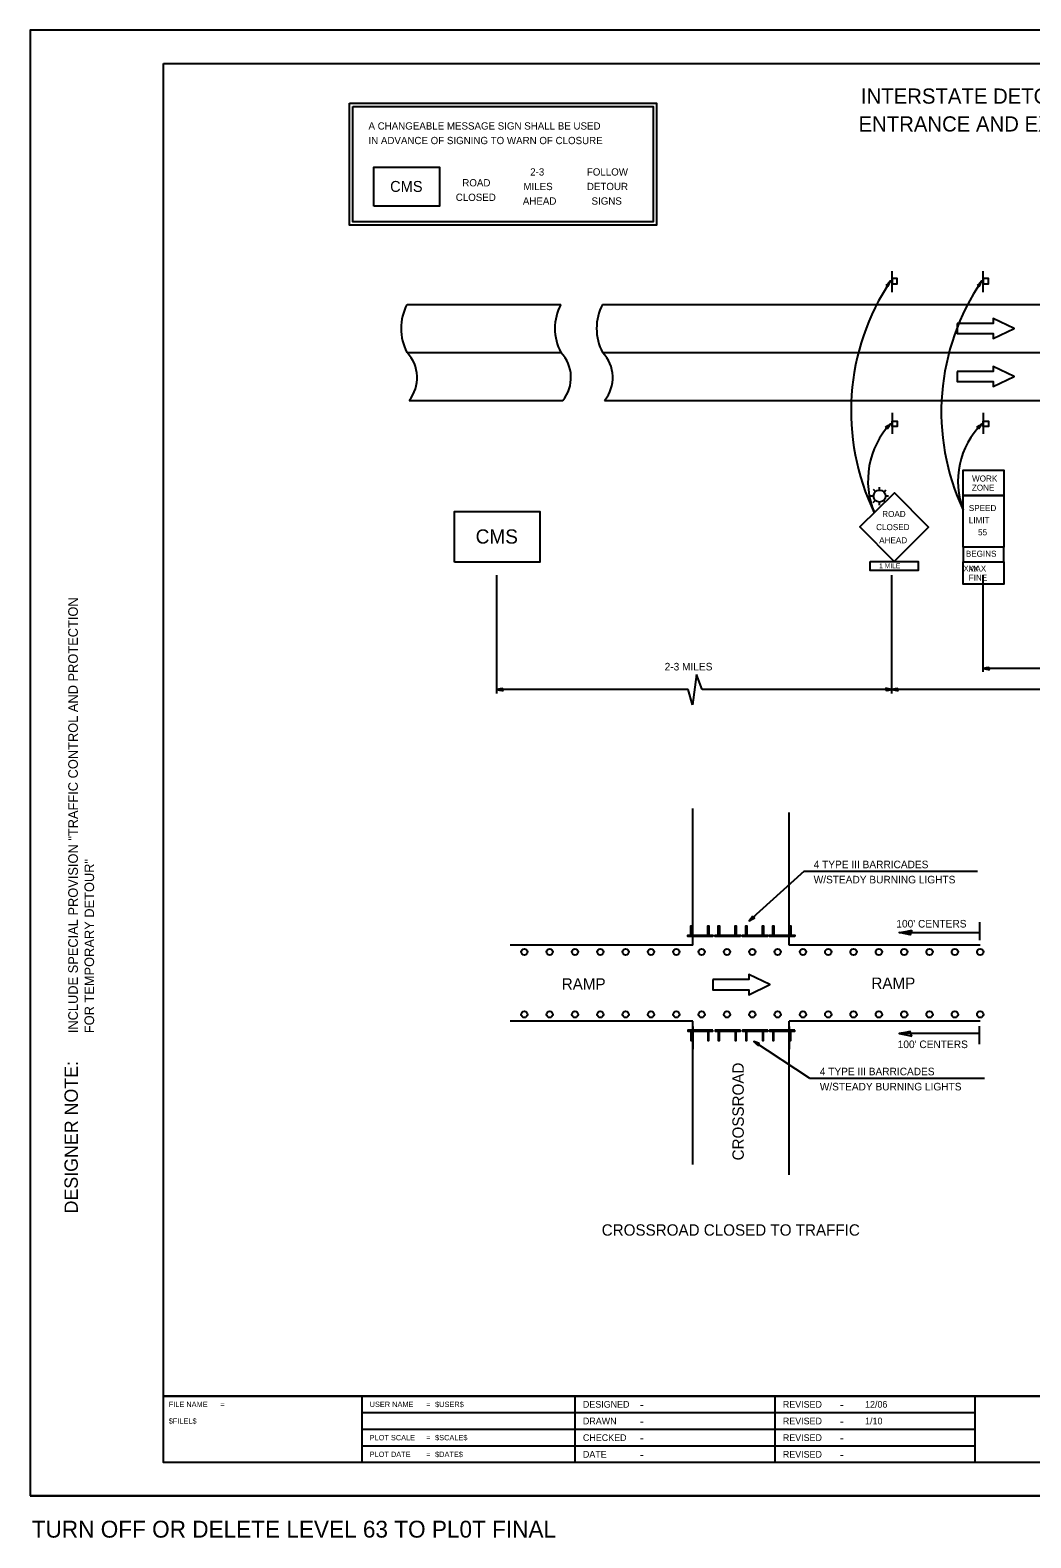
# Model space of a CAD drawing. Extents: x 99746 to 100426, y 99920 to 100373.
# Drawn here: x 99746.3 to 100046.6, y 99920 to 100372.6 of the extents above; entities that cross this region are included whole.
import ezdxf

# ---------------------------------------------------------------- set-up
doc = ezdxf.new("R2010")
doc.units = 0
for name, color, linetype in [('Level 2', 7, 'Continuous'), ('Level 29', 7, 'Continuous'), ('Level 43', 7, 'Continuous'), ('Level 46', 7, 'Continuous'), ('Level 49', 7, 'Continuous'), ('Level 55', 7, 'Continuous'), ('Level 63', 7, 'Continuous'), ('Sheets_50 Reference Boundary', 7, 'Continuous'), ('Sheets_General Details', 7, 'Continuous'), ('Sheets_Printer Plotting Border', 7, 'Continuous'), ('Stage_Construction Traffic Control', 7, 'Continuous')]:
    doc.layers.add(name, color=color, linetype=linetype)

msp = doc.modelspace()

# ---------------------------------------------------------------- linework, layer by layer
at = {"layer": 'Level 2'}
for p, q in [((99859.36, 100275.85), (99905.52, 100275.85)), ((99918.05, 100275.85), (100253.98, 100275.85))]:
    msp.add_line(p, q, dxfattribs=at)
at = {"layer": 'Level 29'}
for p, q in [((99859.36, 100290.26), (99905.52, 100290.26)), ((99918.05, 100290.26), (100253.98, 100290.26)), ((99859.97, 100261.44), (99906.13, 100261.44)), ((99918.66, 100261.44), (100170.82, 100261.44)), ((99945.18, 100097.92), (99945.18, 100138.94)), ((99974, 100097.92), (99974, 100137.72)), ((99945.18, 100097.92), (99890.34, 100097.92)), ((100031.37, 100097.92), (99974, 100097.92)), ((99945.18, 100075.14), (99890.34, 100075.14)), ((99945.18, 100032.1), (99945.18, 100075.14)), ((99974, 100029.03), (99974, 100075.14)), ((100031.37, 100075.14), (99974, 100075.14)), ((99945.18, 100073.5), (99945.18, 100066.77)), ((99974, 100073.5), (99974, 100066.77))]:
    msp.add_line(p, q, dxfattribs=at)
for centre, radius, start, end in [((99873.04, 100283.06), 15.47, 152.2292, 207.7708), ((99919.21, 100283.06), 15.47, 152.2292, 207.7708), ((99931.73, 100283.06), 15.47, 152.2292, 207.7708), ((99851.55, 100268.3), 10.86, 320.806, 44.0165), ((99897.71, 100268.3), 10.86, 320.806, 44.0165), ((99910.24, 100268.3), 10.86, 320.806, 44.0165)]:
    msp.add_arc(centre, radius, start, end, dxfattribs=at)
at = {"layer": 'Level 43'}
for p, q in [((99886.34, 100173.53), (99886.34, 100209.02)), ((100004.87, 100173.53), (100004.87, 100209.02)), ((100004.87, 100173.53), (100004.87, 100209.02)), ((100004.87, 100173.53), (100004.87, 100209.02)), ((100004.87, 100173.53), (100004.87, 100209.02)), ((100032.24, 100180.01), (100032.24, 100209.02)), ((100149.46, 100181.01), (100032.24, 100181.01)), ((99943.73, 100174.67), (99886.34, 100174.67)), ((100004.87, 100174.67), (99947.97, 100174.67)), ((100149.46, 100174.67), (100004.87, 100174.67)), ((99978.57, 100120.2), (99962.05, 100105.2)), ((99978.57, 100120.2), (100030.56, 100120.2)), ((100031.19, 100101.69), (100007.03, 100101.69)), ((100031.19, 100104.88), (100031.19, 100099.42)), ((100031.19, 100071.39), (100007.03, 100071.39)), ((100031.19, 100068.2), (100031.19, 100073.66)), ((99980.1, 100058.05), (99963.43, 100069.07)), ((99980.1, 100058.05), (100032.69, 100058.05))]:
    msp.add_line(p, q, dxfattribs=at)
for points in [[(100003.08, 100295.96), (100003.47, 100295.88), (100003.8, 100295.74), (100004.08, 100296.44), (100004.47, 100297.32), (100003.75, 100296.58)], [(100030.45, 100295.97), (100030.83, 100295.9), (100031.16, 100295.75), (100031.45, 100296.44), (100031.85, 100297.32), (100031.12, 100296.58)], [(100002.88, 100253.37), (100003.25, 100253.23), (100003.55, 100253.04), (100003.94, 100253.68), (100004.47, 100254.48), (100003.64, 100253.87)], [(100034.14, 100180.61), (100033.98, 100180.98), (100033.92, 100181.33), (100033.19, 100181.17), (100032.24, 100181.01), (100033.25, 100180.82)], [(99888.24, 100174.27), (99888.09, 100174.64), (99888.03, 100174.99), (99887.29, 100174.84), (99886.34, 100174.67), (99887.36, 100174.49)], [(99888.24, 100174.27), (99888.09, 100174.64), (99888.03, 100174.99), (99887.29, 100174.84), (99886.34, 100174.67), (99887.36, 100174.49)], [(99887.82, 100174.36), (99887.7, 100174.65), (99887.65, 100174.92), (99887.08, 100174.8), (99886.34, 100174.67), (99887.13, 100174.53)], [(100002.97, 100175.07), (100003.12, 100174.7), (100003.18, 100174.35), (100003.92, 100174.51), (100004.87, 100174.67), (100003.85, 100174.85)], [(100003.38, 100174.98), (100003.5, 100174.7), (100003.55, 100174.42), (100004.12, 100174.54), (100004.87, 100174.67), (100004.07, 100174.81)], [(100006.76, 100174.28), (100006.6, 100174.64), (100006.55, 100174.99), (100005.81, 100174.84), (100004.87, 100174.67), (100005.88, 100174.49)], [(99963.73, 100106.18), (99963.37, 100106.35), (99963.09, 100106.57), (99962.65, 100105.96), (99962.05, 100105.2), (99962.93, 100105.74)], [(100010.83, 100102.49), (100010.52, 100101.76), (100010.4, 100101.06), (100008.93, 100101.37), (100007.03, 100101.7), (100009.05, 100102.06)], [(100010.83, 100070.59), (100010.52, 100071.32), (100010.4, 100072.02), (100008.93, 100071.72), (100007.03, 100071.39), (100009.05, 100071.02)], [(99964.8, 100067.69), (99964.87, 100068.08), (99965.01, 100068.41), (99964.31, 100068.69), (99963.43, 100069.07), (99964.17, 100068.36)]]:
    msp.add_lwpolyline(points, close=True, dxfattribs=at)
at = {"layer": 'Level 46'}
for p, q in [((100004.91, 100293.96), (100004.91, 100300.28)), ((100032.29, 100293.96), (100032.29, 100300.28)), ((100004.91, 100257.74), (100004.91, 100251.42)), ((100032.29, 100257.74), (100032.29, 100251.42))]:
    msp.add_line(p, q, dxfattribs=at)
for points in [[(100004.91, 100296.44), (100006.5, 100296.44), (100006.5, 100298.03), (100004.91, 100298.03)], [(100032.29, 100296.44), (100033.87, 100296.44), (100033.87, 100298.03), (100032.29, 100298.03)], [(100004.91, 100255.26), (100006.5, 100255.26), (100006.5, 100253.68), (100004.91, 100253.68)], [(100032.29, 100255.26), (100033.87, 100255.26), (100033.87, 100253.68), (100032.29, 100253.68)]]:
    msp.add_lwpolyline(points, close=True, dxfattribs=at)
at = {"layer": 'Level 49'}
for p, q in [((99999.15, 100232.73), (99998.45, 100232.73)), ((99999.81, 100234.22), (99999.34, 100234.74)), ((100001.16, 100234.74), (100001.16, 100235.44)), ((100002.61, 100234.14), (100003.1, 100234.63)), ((100003.88, 100232.73), (100003.18, 100232.73)), ((99999.22, 100230.82), (99999.72, 100231.31)), ((100001.16, 100230.01), (100001.16, 100230.71)), ((100002.99, 100230.71), (100002.52, 100231.23))]:
    msp.add_line(p, q, dxfattribs=at)
for points in [[(100024.51, 100284.58), (100024.51, 100281.54), (100035.31, 100281.54), (100035.31, 100280.02), (100041.57, 100283.06), (100035.31, 100286.09), (100035.31, 100284.58)], [(100024.51, 100270.16), (100024.51, 100267.13), (100035.31, 100267.13), (100035.31, 100265.61), (100041.57, 100268.65), (100035.31, 100271.68), (100035.31, 100270.16)], [(100038.44, 100232.94), (100026.26, 100232.94), (100026.26, 100240.5), (100038.44, 100240.5)], [(100005.56, 100213.14), (100015.88, 100223.42), (100005.61, 100233.74), (99995.29, 100223.47)], [(100026.26, 100232.94), (100038.44, 100232.94), (100038.44, 100217.39), (100026.26, 100217.39)], [(100038.44, 100217.39), (100026.26, 100217.39), (100026.26, 100212.98), (100038.44, 100212.98)], [(99998.35, 100213.14), (100012.77, 100213.14), (100012.77, 100210.45), (99998.35, 100210.45)], [(99951.18, 100087.61), (99951.18, 100084.57), (99961.99, 100084.57), (99961.99, 100083.06), (99968.25, 100086.09), (99961.99, 100089.12), (99961.99, 100087.61)]]:
    msp.add_lwpolyline(points, close=True, dxfattribs=at)
for points in [[(99951.18, 100100.59), (99943.59, 100100.59), (99943.59, 100100.91), (99944.54, 100100.91), (99944.54, 100103.75), (99944.86, 100103.75), (99944.86, 100100.91), (99949.6, 100100.91), (99949.6, 100103.75), (99949.91, 100103.75), (99949.91, 100100.91), (99951.18, 100100.91), (99951.18, 100100.59)], [(99959.41, 100100.59), (99951.83, 100100.59), (99951.83, 100100.91), (99952.78, 100100.91), (99952.78, 100103.75), (99953.09, 100103.75), (99953.09, 100100.91), (99957.83, 100100.91), (99957.83, 100103.75), (99958.15, 100103.75), (99958.15, 100100.91), (99959.41, 100100.91), (99959.41, 100100.59)], [(99967.65, 100100.59), (99960.06, 100100.59), (99960.06, 100100.91), (99961.01, 100100.91), (99961.01, 100103.75), (99961.33, 100103.75), (99961.33, 100100.91), (99966.07, 100100.91), (99966.07, 100103.75), (99966.38, 100103.75), (99966.38, 100100.91), (99967.65, 100100.91), (99967.65, 100100.59)], [(99975.77, 100100.59), (99968.18, 100100.59), (99968.18, 100100.91), (99969.13, 100100.91), (99969.13, 100103.75), (99969.45, 100103.75), (99969.45, 100100.91), (99974.19, 100100.91), (99974.19, 100103.75), (99974.5, 100103.75), (99974.5, 100100.91), (99975.77, 100100.91), (99975.77, 100100.59)], [(99951.18, 100072.45), (99943.59, 100072.45), (99943.59, 100072.13), (99944.54, 100072.13), (99944.54, 100069.29), (99944.86, 100069.29), (99944.86, 100072.13), (99949.6, 100072.13), (99949.6, 100069.29), (99949.91, 100069.29), (99949.91, 100072.13), (99951.18, 100072.13), (99951.18, 100072.45)], [(99959.41, 100072.45), (99951.83, 100072.45), (99951.83, 100072.13), (99952.78, 100072.13), (99952.78, 100069.29), (99953.09, 100069.29), (99953.09, 100072.13), (99957.83, 100072.13), (99957.83, 100069.29), (99958.15, 100069.29), (99958.15, 100072.13), (99959.41, 100072.13), (99959.41, 100072.45)], [(99967.65, 100072.45), (99960.06, 100072.45), (99960.06, 100072.13), (99961.01, 100072.13), (99961.01, 100069.29), (99961.33, 100069.29), (99961.33, 100072.13), (99966.07, 100072.13), (99966.07, 100069.29), (99966.38, 100069.29), (99966.38, 100072.13), (99967.65, 100072.13), (99967.65, 100072.45)], [(99975.77, 100072.45), (99968.18, 100072.45), (99968.18, 100072.13), (99969.13, 100072.13), (99969.13, 100069.29), (99969.45, 100069.29), (99969.45, 100072.13), (99974.19, 100072.13), (99974.19, 100069.29), (99974.5, 100069.29), (99974.5, 100072.13), (99975.77, 100072.13), (99975.77, 100072.45)]]:
    msp.add_lwpolyline(points, dxfattribs=at)
for centre, radius in [((100001.16, 100232.73), 1.79), ((99894.57, 100095.91), 0.948), ((99902.17, 100095.91), 0.948), ((99909.77, 100095.91), 0.948), ((99917.37, 100095.91), 0.948), ((99924.97, 100095.91), 0.948), ((99932.57, 100095.91), 0.948), ((99940.17, 100095.91), 0.948), ((99947.77, 100095.91), 0.948), ((99955.37, 100095.91), 0.948), ((99962.97, 100095.91), 0.948), ((99970.57, 100095.91), 0.948), ((99978.17, 100095.91), 0.948), ((99985.77, 100095.91), 0.948), ((99993.37, 100095.91), 0.948), ((100000.97, 100095.91), 0.948), ((100008.57, 100095.91), 0.948), ((100016.17, 100095.91), 0.948), ((100023.77, 100095.91), 0.948), ((100031.37, 100095.91), 0.948), ((99894.57, 100077.15), 0.948), ((99902.17, 100077.15), 0.948), ((99909.77, 100077.15), 0.948), ((99917.37, 100077.15), 0.948), ((99924.97, 100077.15), 0.948), ((99932.57, 100077.15), 0.948), ((99940.17, 100077.15), 0.948), ((99947.77, 100077.15), 0.948), ((99955.37, 100077.15), 0.948), ((99962.97, 100077.15), 0.948), ((99970.57, 100077.15), 0.948), ((99978.17, 100077.15), 0.948), ((99985.77, 100077.15), 0.948), ((99993.37, 100077.15), 0.948), ((100000.97, 100077.15), 0.948), ((100008.57, 100077.15), 0.948), ((100016.17, 100077.15), 0.948), ((100023.77, 100077.15), 0.948), ((100031.37, 100077.15), 0.948)]:
    msp.add_circle(centre, radius, dxfattribs=at)
at = {"layer": 'Level 55'}
for p, q in [((99946.22, 100179.23), (99944.99, 100170.12)), ((99947.97, 100174.67), (99946.22, 100179.23)), ((99944.99, 100170.12), (99943.73, 100174.67))]:
    msp.add_line(p, q, dxfattribs=at)
for points in [[(99842.1, 100350.7), (99934.21, 100350.7), (99934.21, 100314.06), (99842.1, 100314.06)], [(99843.11, 100349.69), (99933.2, 100349.69), (99933.2, 100315.07), (99843.11, 100315.07)], [(99849.44, 100319.81), (99849.44, 100331.49), (99869.1, 100331.49), (99869.1, 100319.81)], [(100030.26, 100253.37), (100030.63, 100253.23), (100030.92, 100253.04), (100031.32, 100253.68), (100031.84, 100254.48), (100031.02, 100253.87)], [(99873.65, 100212.94), (99873.65, 100228.15), (99899.24, 100228.15), (99899.24, 100212.94)]]:
    msp.add_lwpolyline(points, close=True, dxfattribs=at)
for centre, radius, start, end in [((100062.91, 100258.26), 70.29, 146.2409, 205.7582), ((100089.27, 100258.04), 69.57, 145.6309, 205.1482), ((100022.76, 100237.33), 25.07, 136.8333, 202.5538), ((100049.2, 100237.18), 24.5, 135.0889, 200.8095)]:
    msp.add_arc(centre, radius, start, end, dxfattribs=at)
at = {"layer": 'Sheets_50 Reference Boundary'}
msp.add_lwpolyline([(99786.26, 100362.6), (100416.26, 100362.6), (100416.26, 99962.61), (99786.26, 99962.61)], close=True, dxfattribs=at)
at = {"layer": 'Sheets_General Details'}
for p, q in [((99746.26, 100372.61), (99746.26, 99932.61)), ((100426.26, 100372.61), (99746.26, 100372.61)), ((99786.26, 99962.61), (100416.26, 99962.61)), ((99845.75, 99962.61), (99845.75, 99942.61)), ((99909.75, 99962.61), (99909.75, 99942.61)), ((99969.75, 99962.61), (99969.75, 99942.61)), ((100029.75, 99962.61), (100029.75, 99942.61)), ((99845.75, 99957.61), (100029.75, 99957.61)), ((99845.75, 99952.61), (100029.75, 99952.61)), ((99845.75, 99947.61), (100029.75, 99947.61)), ((100426.26, 99932.61), (99746.26, 99932.61))]:
    msp.add_line(p, q, dxfattribs=at)
msp.add_lwpolyline([(99786.26, 100362.61), (100416.26, 100362.61), (100416.26, 99942.61), (99786.26, 99942.61)], close=True, dxfattribs=at)
at = {"layer": 'Sheets_Printer Plotting Border'}
msp.add_lwpolyline([(99746.26, 99932.61), (100426.26, 99932.61), (100426.26, 100372.61), (99746.26, 100372.61)], close=True, dxfattribs=at)
at = {"layer": 'Stage_Construction Traffic Control'}
msp.add_lwpolyline([(100026.26, 100212.98), (100038.42, 100212.98), (100038.42, 100206.35), (100026.26, 100206.35)], close=True, dxfattribs=at)

# ---------------------------------------------------------------- texts
at = {"layer": 'Level 43'}
for s, height, p in [('2-3 MILES ', 2.272, (99936.67, 100180.41)), ('4 TYPE III BARRICADES', 2.2716, (99981.4, 100121.03)), ('W/STEADY BURNING LIGHTS', 2.2716, (99981.4, 100116.49)), ("100' CENTERS", 2.2764, (100006.21, 100103.24)), ('RAMP', 3.407, (99905.8, 100084.59)), ('RAMP', 3.407, (99998.73, 100084.82)), ("100' CENTERS", 2.2764, (100006.62, 100067.04)), ('4 TYPE III BARRICADES', 2.2716, (99983.24, 100058.88)), ('W/STEADY BURNING LIGHTS', 2.2716, (99983.24, 100054.34)), ('CROSSROAD CLOSED TO TRAFFIC', 3.4074, (99917.79, 100010.74))]:
    msp.add_text(s, height=height, dxfattribs=at).set_placement(p)
msp.add_text('CROSSROAD', height=3.407, rotation=90, dxfattribs=at).set_placement((99960.43, 100033.33))
at = {"layer": 'Level 49'}
for s, height, p in [('WORK', 1.821, (100028.93, 100237.11)), ('ZONE', 1.821, (100028.88, 100234.38)), ('ROAD', 1.821, (100001.97, 100226.47)), ('CLOSED', 1.821, (100000.15, 100222.52)), ('AHEAD', 1.821, (100001.06, 100218.58)), ('BEGINS', 1.821, (100027.07, 100214.53)), ('1 MILE', 1.457, (100001.04, 100211.07))]:
    msp.add_text(s, height=height, rotation=360, dxfattribs=at).set_placement(p)
for s, p in [('SPEED', (100027.96, 100228.25)), ('LIMIT', (100027.96, 100224.61)), ('55', (100030.73, 100220.97))]:
    msp.add_text(s, height=1.821, dxfattribs=at).set_placement(p)
at = {"layer": 'Level 55'}
for s, height, p in [('A CHANGEABLE MESSAGE SIGN SHALL BE USED', 2.1846, (99847.79, 100342.76)), ('IN ADVANCE OF SIGNING TO WARN OF CLOSURE', 2.1846, (99847.79, 100338.39)), ('CMS', 3.277, (99854.29, 100324.06)), ('ROAD', 2.185, (99875.95, 100325.71)), ('FOLLOW', 2.185, (99913.33, 100328.96)), ('CLOSED', 2.185, (99873.99, 100321.34)), ('DETOUR', 2.185, (99913.34, 100324.6)), ('SIGNS', 2.185, (99914.74, 100320.23)), ('CMS', 4.267, (99879.96, 100218.48))]:
    msp.add_text(s, height=height, rotation=360, dxfattribs=at).set_placement(p)
for s, p in [('2-3', (99896.32, 100328.96)), ('MILES', (99894.3, 100324.59)), ('AHEAD', (99894.12, 100320.23))]:
    msp.add_text(s, height=2.185, dxfattribs=at).set_placement(p)
at = {"layer": 'Level 63'}
for s, height, p in [('INCLUDE SPECIAL PROVISION "TRAFFIC CONTROL AND PROTECTION             ', 2.88, (99760.57, 100071.52)), ('FOR TEMPORARY DETOUR"                                                 ', 2.88, (99765.45, 100071.52)), ('DESIGNER NOTE:', 4, (99760.57, 100017.41))]:
    msp.add_text(s, height=height, rotation=90, dxfattribs=at).set_placement(p)
msp.add_text('TURN OFF OR DELETE LEVEL 63 TO PL0T FINAL', height=5.0659, dxfattribs=at).set_placement((99746.74, 99920.1))
at = {"layer": 'Sheets_General Details'}
for s, height, p in [('INTERSTATE DETOUR USING', 4.56, (99995.59, 100350.54)), ('ENTRANCE AND EXIT RAMPS', 4.56, (99994.87, 100342.18)), ('DESIGNED', 2, (99912.15, 99959.11)), ('REVISED', 2, (99972.15, 99959.11)), ('12/06', 2, (99996.83, 99959.11)), ('-', 2.8, (99929.23, 99958.71)), ('-', 2.8, (99989.23, 99958.71)), ('1/10', 2, (99996.83, 99954.11)), ('DRAWN', 2, (99912.15, 99954.11)), ('-', 2.8, (99929.23, 99953.71)), ('REVISED', 2, (99972.15, 99954.11)), ('-', 2.8, (99989.23, 99953.71)), ('CHECKED', 2, (99912.15, 99949.11)), ('-', 2.8, (99929.23, 99948.71)), ('REVISED', 2, (99972.15, 99949.11)), ('-', 2.8, (99989.23, 99948.71)), ('DATE', 2, (99912.15, 99944.11)), ('-', 2.8, (99929.23, 99943.71)), ('REVISED', 2, (99972.15, 99944.11)), ('-', 2.8, (99989.23, 99943.71))]:
    msp.add_text(s, height=height, dxfattribs=at).set_placement(p)
for s, p in [('FILE NAME', (99787.86, 99959.31)), ('USER NAME', (99848.15, 99959.31)), ('$USER$', (99867.79, 99959.31)), ('=', (99803.31, 99959.31)), ('=', (99865.1, 99959.31)), ('$FILEL$', (99787.86, 99954.31)), ('PLOT SCALE', (99848.15, 99949.31)), ('=', (99865.1, 99949.31)), ('$SCALE$', (99867.79, 99949.31)), ('PLOT DATE', (99848.15, 99944.31)), ('=', (99865.1, 99944.31)), ('$DATE$', (99867.79, 99944.31))]:
    msp.add_text(s, height=1.6, rotation=360, dxfattribs=at).set_placement(p)
at = {"layer": 'Stage_Construction Traffic Control'}
for s, height, p in [('XXX', 1.672, (100026.38, 100210.19)), ('    MAX', 1.824, (100025.17, 100210.08)), ('FINE', 1.824, (100027.93, 100207.34))]:
    msp.add_text(s, height=height, dxfattribs=at).set_placement(p)

doc.saveas('drawing.dxf')
